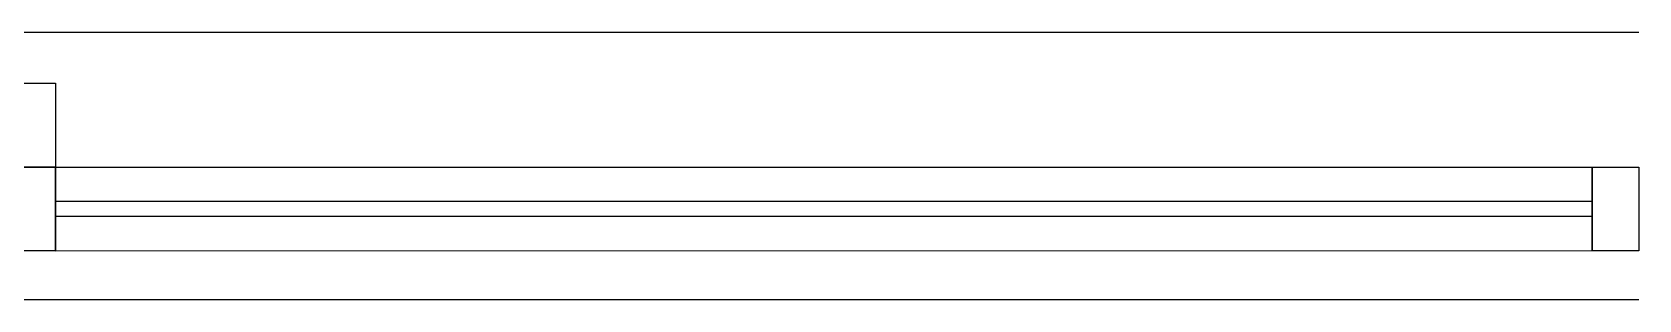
# Model space of a CAD drawing. Header units: metres. Extents: x 113 to 8702, y -1158 to 1243.
# Drawn here: x 5919.723 to 5920.672, y -728.195 to -728.037 of the extents above; entities that cross this region are included whole.
import ezdxf

# ---------------------------------------------------------------- set-up
doc = ezdxf.new("R2010")
doc.units = ezdxf.units.M
doc.header["$MEASUREMENT"] = 0
doc.layers.add('PINK', color=6, linetype='Continuous')

msp = doc.modelspace()

# ---------------------------------------------------------------- linework, layer by layer
at = {"layer": 'PINK', "color": 1}
for p, q in [((5918.77449, -728.03661), (5920.67201, -728.03661)), ((5920.67201, -728.19474), (5918.77449, -728.19474))]:
    msp.add_line(p, q, dxfattribs=at)
at = {"layer": 'PINK', "color": 3}
for p, q in [((5920.64449, -728.13666), (5919.73701, -728.13669)), ((5920.64449, -728.14547), (5919.73701, -728.14549))]:
    msp.add_line(p, q, dxfattribs=at)
for points in [[(5919.70949, -728.06678), (5919.73701, -728.06678), (5919.73701, -728.11632), (5919.70949, -728.11632)], [(5919.70949, -728.11632), (5919.73701, -728.11632), (5919.73701, -728.16586), (5919.70949, -728.16586)], [(5920.64448, -728.11627), (5920.64449, -728.16584), (5919.73701, -728.16588), (5919.73701, -728.11632)], [(5920.64449, -728.1163), (5920.67201, -728.1163), (5920.67201, -728.16584), (5920.64449, -728.16584)]]:
    msp.add_lwpolyline(points, close=True, dxfattribs=at)

doc.saveas('drawing.dxf')
